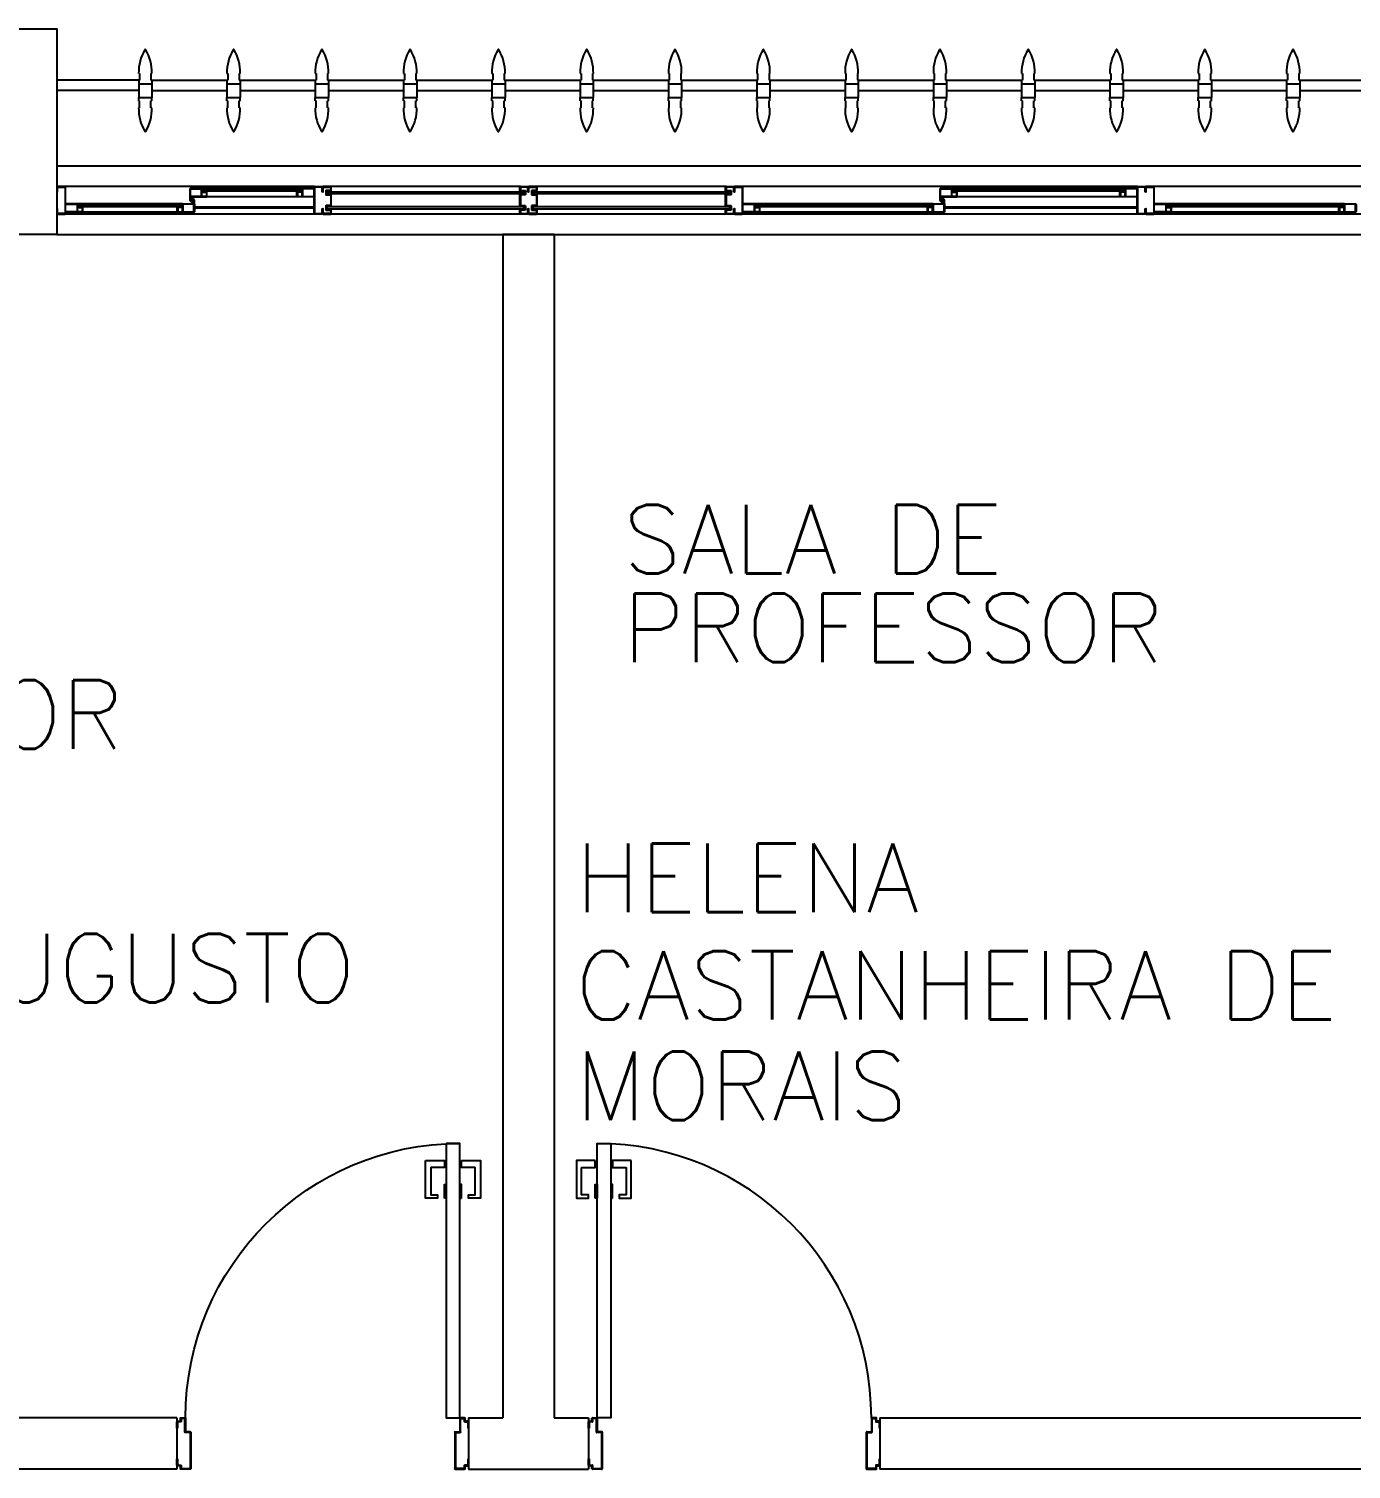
# Model space of a CAD drawing. Header units: millimetres. Extents: x 2686 to 2939, y 1294 to 1441.
# Drawn here: x 2840.239 to 2844.095, y 1316.775 to 1320.975 of the extents above; entities that cross this region are included whole.
import ezdxf

# ---------------------------------------------------------------- set-up
doc = ezdxf.new("R2010")
doc.units = ezdxf.units.MM
for name, color, linetype in [('AR-ALV', 2, 'Continuous'), ('AR-ESQ', 1, 'Continuous'), ('AR-ESTC', 3, 'Continuous'), ('AR-PEITORIL', 1, 'Continuous'), ('AR-PORTA', 1, 'Continuous'), ('BR-PAINEL', 1, 'Continuous'), ('BR-SUPORTE', 1, 'Continuous'), ('DT-ESQ-BAGUETE-C', 1, 'Continuous'), ('DT-ESQ-BAGUETE-V', 1, 'Continuous'), ('DT-ESQ-CHAPA DOBRADA-V', 1, 'Continuous'), ('DT-ESQ-MARCO-V', 1, 'Continuous'), ('DT-ESQ-PERFIL CADEIRA-C', 2, 'Continuous'), ('DT-ESQ-PERFIL CADEIRA-V', 2, 'Continuous'), ('DT-ESQ-PERFIL U SIMPLES-C', 2, 'Continuous'), ('DT-ESQ-PERFIL U-C', 2, 'Continuous'), ('DT-ESQ-PERFIL U-V', 1, 'Continuous'), ('DT-ESQ-VIDRO-C', 2, 'Continuous'), ('DT-ESQ-VIDRO-V', 71, 'Continuous'), ('DT-TXTMOD', 1, 'Continuous'), ('maçaneta', 1, 'Continuous'), ('mov', 1, 'Continuous'), ('PM-PERFIL U-C', 2, 'Continuous'), ('pm1', 2, 'Continuous'), ('TEXTO', 2, 'Continuous')]:
    doc.layers.add(name, color=color, linetype=linetype)
doc.styles.add('S10', font='simplex.shx', dxfattribs={"height": 0.1})
doc.styles.add('UNB-100', font='simplex.shx', dxfattribs={"height": 0.2})

# ---------------------------------------------------------------- blocks, each defined once
blk = doc.blocks.new('EF35-P')
at = {"layer": 'DT-ESQ-BAGUETE-C', "ltscale": 0.1}
for points in [[(1.41, -0.08), (1.3965, -0.08), (1.3965, -0.0785), (1.4095, -0.0785, 0.414214), (1.41, -0.078), (1.41, -0.067, 0.414214), (1.4095, -0.0665), (1.3965, -0.0665), (1.3965, -0.065), (1.41, -0.065, -0.414214), (1.4115, -0.0665), (1.4115, -0.0785, -0.414214)], [(1.9015, -0.08), (1.915, -0.08), (1.915, -0.0785), (1.902, -0.0785, -0.414214), (1.9015, -0.078), (1.9015, -0.067, -0.414214), (1.902, -0.0665), (1.915, -0.0665), (1.915, -0.065), (1.9015, -0.065, 0.414214), (1.9, -0.0665), (1.9, -0.0785, 0.414214)], [(2.61, -0.08), (2.5965, -0.08), (2.5965, -0.0785), (2.6095, -0.0785, 0.414214), (2.61, -0.078), (2.61, -0.067, 0.414214), (2.6095, -0.0665), (2.5965, -0.0665), (2.5965, -0.065), (2.61, -0.065, -0.414214), (2.6115, -0.0665), (2.6115, -0.0785, -0.414214)], [(3.1015, -0.08), (3.115, -0.08), (3.115, -0.0785), (3.102, -0.0785, -0.414214), (3.1015, -0.078), (3.1015, -0.067, -0.414214), (3.102, -0.0665), (3.115, -0.0665), (3.115, -0.065), (3.1015, -0.065, 0.414214), (3.1, -0.0665), (3.1, -0.0785, 0.414214)], [(4.7975, -0.08), (4.784, -0.08), (4.784, -0.0785), (4.797, -0.0785, 0.414214), (4.7975, -0.078), (4.7975, -0.067, 0.414214), (4.797, -0.0665), (4.784, -0.0665), (4.784, -0.065), (4.7975, -0.065, -0.414214), (4.799, -0.0665), (4.799, -0.0785, -0.414214)], [(5.0765, -0.08), (5.09, -0.08), (5.09, -0.0785), (5.077, -0.0785, -0.414214), (5.0765, -0.078), (5.0765, -0.067, -0.414214), (5.077, -0.0665), (5.09, -0.0665), (5.09, -0.065), (5.0765, -0.065, 0.414214), (5.075, -0.0665), (5.075, -0.0785, 0.414214)], [(2.0485, -0.125), (2.035, -0.125), (2.035, -0.1235), (2.048, -0.1235, 0.414214), (2.0485, -0.123), (2.0485, -0.112, 0.414214), (2.048, -0.1115), (2.035, -0.1115), (2.035, -0.11), (2.0485, -0.11, -0.414214), (2.05, -0.1115), (2.05, -0.1235, -0.414214)], [(2.5265, -0.125), (2.54, -0.125), (2.54, -0.1235), (2.527, -0.1235, -0.414214), (2.5265, -0.123), (2.5265, -0.112, -0.414214), (2.527, -0.1115), (2.54, -0.1115), (2.54, -0.11), (2.5265, -0.11, 0.414214), (2.525, -0.1115), (2.525, -0.1235, 0.414214)], [(4.4485, -0.125), (4.435, -0.125), (4.435, -0.1235), (4.448, -0.1235, 0.414214), (4.4485, -0.123), (4.4485, -0.112, 0.414214), (4.448, -0.1115), (4.435, -0.1115), (4.435, -0.11), (4.4485, -0.11, -0.414214), (4.45, -0.1115), (4.45, -0.1235, -0.414214)], [(4.714, -0.125), (4.7275, -0.125), (4.7275, -0.1235), (4.7145, -0.1235, -0.414214), (4.714, -0.123), (4.714, -0.112, -0.414214), (4.7145, -0.1115), (4.7275, -0.1115), (4.7275, -0.11), (4.714, -0.11, 0.414214), (4.7125, -0.1115), (4.7125, -0.1235, 0.414214)]]:
    blk.add_lwpolyline(points, format="xyb", close=True, dxfattribs=at)
at = {"layer": 'DT-ESQ-BAGUETE-V', "ltscale": 0.1}
for p, q in [((1.41, -0.065), (1.9015, -0.065)), ((2.61, -0.065), (3.1015, -0.065)), ((4.7975, -0.065), (5.0765, -0.065)), ((2.0485, -0.11), (2.5265, -0.11)), ((4.4485, -0.11), (4.714, -0.11))]:
    blk.add_line(p, q, dxfattribs=at)
at = {"layer": 'DT-ESQ-CHAPA DOBRADA-V', "ltscale": 0.1}
for p, q in [((2, -0.077), (2.5615, -0.077)), ((2, -0.08), (2.5615, -0.08)), ((4.4, -0.077), (4.749, -0.077)), ((4.4, -0.08), (4.749, -0.08))]:
    blk.add_line(p, q, dxfattribs=at)
at = {"layer": 'DT-ESQ-MARCO-V', "ltscale": 0.1}
for p, q in [((3.1985, -0.06), (3.7515, -0.06)), ((3.7985, -0.06), (4.3515, -0.06)), ((3.1985, -0.14), (3.7515, -0.14)), ((3.7985, -0.14), (4.3515, -0.14))]:
    blk.add_line(p, q, dxfattribs=at)
at = {"layer": 'DT-ESQ-PERFIL CADEIRA-C', "ltscale": 0.1}
for p, q in [((1.3635, -0.0885), (1.41, -0.0885)), ((1.95, -0.0885), (1.9015, -0.0885)), ((2.5635, -0.0885), (2.61, -0.0885)), ((3.15, -0.0885), (3.1015, -0.0885)), ((4.751, -0.0885), (4.7975, -0.0885)), ((5.125, -0.0885), (5.0765, -0.0885)), ((2, -0.1335), (2.0485, -0.1335)), ((2.573, -0.1335), (2.5265, -0.1335)), ((4.4, -0.1335), (4.4485, -0.1335)), ((4.7605, -0.1335), (4.714, -0.1335))]:
    blk.add_line(p, q, dxfattribs=at)
for points in [[(1.41, -0.087, -1), (1.41, -0.09), (1.3635, -0.09, -0.414214), (1.3615, -0.088), (1.3615, -0.067, -0.414214), (1.3635, -0.065), (1.395, -0.065, -0.414214), (1.3965, -0.0665), (1.3965, -0.087)], [(1.3965, -0.0885, -0.198913), (1.3954, -0.0881, -0.198913), (1.395, -0.087), (1.395, -0.067, 0.414214), (1.3945, -0.0665), (1.3635, -0.0665, 0.414214), (1.363, -0.067), (1.363, -0.088, 0.414214), (1.3635, -0.0885)], [(1.9015, -0.09), (1.95, -0.09), (1.95, -0.0885), (1.915, -0.0885, 0.198912), (1.9161, -0.0881, 0.198913), (1.9165, -0.087), (1.9165, -0.067, -0.414214), (1.917, -0.0665), (1.95, -0.0665), (1.95, -0.065), (1.9165, -0.065, 0.414214), (1.915, -0.0665), (1.915, -0.0785), (1.915, -0.08), (1.915, -0.087), (1.9015, -0.087, 1)], [(2.61, -0.087, -1), (2.61, -0.09), (2.5635, -0.09, -0.414214), (2.5615, -0.088), (2.5615, -0.067, -0.414214), (2.5635, -0.065), (2.595, -0.065, -0.414214), (2.5965, -0.0665), (2.5965, -0.087)], [(2.5965, -0.0885, -0.198913), (2.5954, -0.0881, -0.198913), (2.595, -0.087), (2.595, -0.067, 0.414214), (2.5945, -0.0665), (2.5635, -0.0665, 0.414214), (2.563, -0.067), (2.563, -0.088, 0.414214), (2.5635, -0.0885)], [(3.1015, -0.09), (3.15, -0.09), (3.15, -0.0885), (3.115, -0.0885, 0.198912), (3.1161, -0.0881, 0.198913), (3.1165, -0.087), (3.1165, -0.067, -0.414214), (3.117, -0.0665), (3.15, -0.0665), (3.15, -0.065), (3.1165, -0.065, 0.414214), (3.115, -0.0665), (3.115, -0.0785), (3.115, -0.08), (3.115, -0.087), (3.1015, -0.087, 1)], [(4.7975, -0.087, -1), (4.7975, -0.09), (4.751, -0.09, -0.414214), (4.749, -0.088), (4.749, -0.067, -0.414214), (4.751, -0.065), (4.7825, -0.065, -0.414214), (4.784, -0.0665), (4.784, -0.087)], [(4.784, -0.0885, -0.198913), (4.7829, -0.0881, -0.198913), (4.7825, -0.087), (4.7825, -0.067, 0.414214), (4.782, -0.0665), (4.751, -0.0665, 0.414214), (4.7505, -0.067), (4.7505, -0.088, 0.414214), (4.751, -0.0885)], [(5.0765, -0.09), (5.125, -0.09), (5.125, -0.0885), (5.09, -0.0885, 0.198912), (5.0911, -0.0881, 0.198913), (5.0915, -0.087), (5.0915, -0.067, -0.414214), (5.092, -0.0665), (5.125, -0.0665), (5.125, -0.065), (5.0915, -0.065, 0.414214), (5.09, -0.0665), (5.09, -0.0785), (5.09, -0.08), (5.09, -0.087), (5.0765, -0.087, 1)], [(2.0485, -0.135), (2, -0.135), (2, -0.1335), (2.035, -0.1335, -0.198912), (2.0339, -0.1331, -0.198913), (2.0335, -0.132), (2.0335, -0.112, 0.414214), (2.033, -0.1115), (2, -0.1115), (2, -0.11), (2.0335, -0.11, -0.414214), (2.035, -0.1115), (2.035, -0.1235), (2.035, -0.125), (2.035, -0.132), (2.0485, -0.132, -1)], [(2.5265, -0.132, 1), (2.5265, -0.135), (2.573, -0.135, 0.414214), (2.575, -0.133), (2.575, -0.112, 0.414214), (2.573, -0.11), (2.5415, -0.11, 0.414214), (2.54, -0.1115), (2.54, -0.132)], [(2.54, -0.1335, 0.198913), (2.5411, -0.1331, 0.198913), (2.5415, -0.132), (2.5415, -0.112, -0.414214), (2.542, -0.1115), (2.573, -0.1115, -0.414214), (2.5735, -0.112), (2.5735, -0.133, -0.414214), (2.573, -0.1335)], [(4.4485, -0.135), (4.4, -0.135), (4.4, -0.1335), (4.435, -0.1335, -0.198912), (4.4339, -0.1331, -0.198913), (4.4335, -0.132), (4.4335, -0.112, 0.414214), (4.433, -0.1115), (4.4, -0.1115), (4.4, -0.11), (4.4335, -0.11, -0.414214), (4.435, -0.1115), (4.435, -0.1235), (4.435, -0.125), (4.435, -0.132), (4.4485, -0.132, -1)], [(4.714, -0.132, 1), (4.714, -0.135), (4.7605, -0.135, 0.414214), (4.7625, -0.133), (4.7625, -0.112, 0.414214), (4.7605, -0.11), (4.729, -0.11, 0.414214), (4.7275, -0.1115), (4.7275, -0.132)], [(4.7275, -0.1335, 0.198913), (4.7286, -0.1331, 0.198913), (4.729, -0.132), (4.729, -0.112, -0.414214), (4.7295, -0.1115), (4.7605, -0.1115, -0.414214), (4.761, -0.112), (4.761, -0.133, -0.414214), (4.7605, -0.1335)]]:
    blk.add_lwpolyline(points, format="xyb", close=True, dxfattribs=at)
at = {"layer": 'DT-ESQ-PERFIL CADEIRA-V', "ltscale": 0.1}
for p, q in [((1.395, -0.09), (1.9015, -0.09)), ((2.595, -0.09), (3.1015, -0.09)), ((4.7825, -0.09), (5.0765, -0.09)), ((2.0485, -0.135), (2.5265, -0.135)), ((4.4485, -0.135), (4.714, -0.135))]:
    blk.add_line(p, q, dxfattribs=at)
at = {"layer": 'DT-ESQ-PERFIL U SIMPLES-C', "ltscale": 0.1}
for points in [[(2.5635, -0.102), (2.5715, -0.102), (2.5715, -0.1005), (2.5635, -0.1005, -0.414214), (2.563, -0.1), (2.563, -0.092, -0.414214), (2.5635, -0.0915), (2.5715, -0.0915), (2.5715, -0.09), (2.5635, -0.09, 0.414214), (2.5615, -0.092), (2.5615, -0.1, 0.414214)], [(2.573, -0.098), (2.565, -0.098), (2.565, -0.0995), (2.573, -0.0995, -0.414214), (2.5735, -0.1), (2.5735, -0.108, -0.414214), (2.573, -0.1085), (2.565, -0.1085), (2.565, -0.11), (2.573, -0.11, 0.414214), (2.575, -0.108), (2.575, -0.1, 0.414214)], [(4.751, -0.102), (4.759, -0.102), (4.759, -0.1005), (4.751, -0.1005, -0.414214), (4.7505, -0.1), (4.7505, -0.092, -0.414214), (4.751, -0.0915), (4.759, -0.0915), (4.759, -0.09), (4.751, -0.09, 0.414214), (4.749, -0.092), (4.749, -0.1, 0.414214)], [(4.7605, -0.098), (4.7525, -0.098), (4.7525, -0.0995), (4.7605, -0.0995, -0.414214), (4.761, -0.1), (4.761, -0.108, -0.414214), (4.7605, -0.1085), (4.7525, -0.1085), (4.7525, -0.11), (4.7605, -0.11, 0.414214), (4.7625, -0.108), (4.7625, -0.1, 0.414214)]]:
    blk.add_lwpolyline(points, format="xyb", close=True, dxfattribs=at)
at = {"layer": 'DT-ESQ-PERFIL U-C', "ltscale": 0.1}
for points in [[(1.975, -0.0615, 0.414214), (1.9735, -0.06), (1.9515, -0.06, 0.414214), (1.95, -0.0615), (1.95, -0.1385, 0.414214), (1.9515, -0.14), (1.9735, -0.14, 0.414214), (1.975, -0.1385), (1.975, -0.125), (1.9735, -0.125), (1.9735, -0.138, -0.414214), (1.973, -0.1385), (1.952, -0.1385, -0.414214), (1.9515, -0.138), (1.9515, -0.062, -0.414214), (1.952, -0.0615), (1.973, -0.0615, -0.414214), (1.9735, -0.062), (1.9735, -0.075), (1.975, -0.075)], [(1.975, -0.0615, -0.414214), (1.9765, -0.06), (1.9985, -0.06, -0.414214), (2, -0.0615), (2, -0.1385, -0.414214), (1.9985, -0.14), (1.9765, -0.14, -0.414214), (1.975, -0.1385), (1.975, -0.125), (1.9765, -0.125), (1.9765, -0.138, 0.414214), (1.977, -0.1385), (1.998, -0.1385, 0.414214), (1.9985, -0.138), (1.9985, -0.062, 0.414214), (1.998, -0.0615), (1.977, -0.0615, 0.414214), (1.9765, -0.062), (1.9765, -0.075), (1.975, -0.075)], [(3.175, -0.0615, 0.414214), (3.1735, -0.06), (3.1515, -0.06, 0.414214), (3.15, -0.0615), (3.15, -0.1385, 0.414214), (3.1515, -0.14), (3.1735, -0.14, 0.414214), (3.175, -0.1385), (3.175, -0.125), (3.1735, -0.125), (3.1735, -0.138, -0.414214), (3.173, -0.1385), (3.152, -0.1385, -0.414214), (3.1515, -0.138), (3.1515, -0.062, -0.414214), (3.152, -0.0615), (3.173, -0.0615, -0.414214), (3.1735, -0.062), (3.1735, -0.075), (3.175, -0.075)], [(3.2, -0.1285), (3.2, -0.1385, -0.414214), (3.1985, -0.14), (3.1765, -0.14, -0.414214), (3.175, -0.1385), (3.175, -0.125), (3.1765, -0.125), (3.1765, -0.138, 0.414214), (3.177, -0.1385), (3.198, -0.1385, 0.414214), (3.1985, -0.138), (3.1985, -0.1285), (3.1855, -0.1285, -0.414214), (3.184, -0.127), (3.184, -0.117, -0.414214), (3.1855, -0.1155), (3.1985, -0.1155), (3.1985, -0.0845), (3.1855, -0.0845, -0.414214), (3.184, -0.083), (3.184, -0.073, -0.414214), (3.1855, -0.0715), (3.1985, -0.0715), (3.1985, -0.062, 0.414214), (3.198, -0.0615), (3.177, -0.0615, 0.414214), (3.1765, -0.062), (3.1765, -0.075), (3.175, -0.075), (3.175, -0.0615, -0.414214), (3.1765, -0.06), (3.1985, -0.06, -0.414214), (3.2, -0.0615), (3.2, -0.0715, -0.414214), (3.1985, -0.073), (3.1855, -0.073), (3.1855, -0.083), (3.1985, -0.083), (3.1985, -0.083, -0.414214), (3.2, -0.0845), (3.2, -0.1155, -0.414214), (3.1985, -0.117), (3.1985, -0.117), (3.1855, -0.117), (3.1855, -0.127), (3.1985, -0.127, -0.414214)], [(3.75, -0.1285), (3.75, -0.1385, 0.414214), (3.7515, -0.14), (3.7735, -0.14, 0.414214), (3.775, -0.1385), (3.775, -0.125), (3.7735, -0.125), (3.7735, -0.138, -0.414214), (3.773, -0.1385), (3.752, -0.1385, -0.414214), (3.7515, -0.138), (3.7515, -0.1285), (3.7645, -0.1285, 0.414214), (3.766, -0.127), (3.766, -0.117, 0.414214), (3.7645, -0.1155), (3.7515, -0.1155), (3.7515, -0.0845), (3.7645, -0.0845, 0.414214), (3.766, -0.083), (3.766, -0.073, 0.414214), (3.7645, -0.0715), (3.7515, -0.0715), (3.7515, -0.062, -0.414214), (3.752, -0.0615), (3.773, -0.0615, -0.414214), (3.7735, -0.062), (3.7735, -0.075), (3.775, -0.075), (3.775, -0.0615, 0.414214), (3.7735, -0.06), (3.7515, -0.06, 0.414214), (3.75, -0.0615), (3.75, -0.0715, 0.414214), (3.7515, -0.073), (3.7645, -0.073), (3.7645, -0.083), (3.7515, -0.083), (3.7515, -0.083, 0.414214), (3.75, -0.0845), (3.75, -0.1155, 0.414214), (3.7515, -0.117), (3.7515, -0.117), (3.7645, -0.117), (3.7645, -0.127), (3.7515, -0.127, 0.414214)], [(3.8, -0.1285), (3.8, -0.1385, -0.414214), (3.7985, -0.14), (3.7765, -0.14, -0.414214), (3.775, -0.1385), (3.775, -0.125), (3.7765, -0.125), (3.7765, -0.138, 0.414214), (3.777, -0.1385), (3.798, -0.1385, 0.414214), (3.7985, -0.138), (3.7985, -0.1285), (3.7855, -0.1285, -0.414214), (3.784, -0.127), (3.784, -0.117, -0.414214), (3.7855, -0.1155), (3.7985, -0.1155), (3.7985, -0.0845), (3.7855, -0.0845, -0.414214), (3.784, -0.083), (3.784, -0.073, -0.414214), (3.7855, -0.0715), (3.7985, -0.0715), (3.7985, -0.062, 0.414214), (3.798, -0.0615), (3.777, -0.0615, 0.414214), (3.7765, -0.062), (3.7765, -0.075), (3.775, -0.075), (3.775, -0.0615, -0.414214), (3.7765, -0.06), (3.7985, -0.06, -0.414214), (3.8, -0.0615), (3.8, -0.0715, -0.414214), (3.7985, -0.073), (3.7855, -0.073), (3.7855, -0.083), (3.7985, -0.083), (3.7985, -0.083, -0.414214), (3.8, -0.0845), (3.8, -0.1155, -0.414214), (3.7985, -0.117), (3.7985, -0.117), (3.7855, -0.117), (3.7855, -0.127), (3.7985, -0.127, -0.414214)], [(4.35, -0.1285), (4.35, -0.1385, 0.414214), (4.3515, -0.14), (4.3735, -0.14, 0.414214), (4.375, -0.1385), (4.375, -0.125), (4.3735, -0.125), (4.3735, -0.138, -0.414214), (4.373, -0.1385), (4.352, -0.1385, -0.414214), (4.3515, -0.138), (4.3515, -0.1285), (4.3645, -0.1285, 0.414214), (4.366, -0.127), (4.366, -0.117, 0.414214), (4.3645, -0.1155), (4.3515, -0.1155), (4.3515, -0.0845), (4.3645, -0.0845, 0.414214), (4.366, -0.083), (4.366, -0.073, 0.414214), (4.3645, -0.0715), (4.3515, -0.0715), (4.3515, -0.062, -0.414214), (4.352, -0.0615), (4.373, -0.0615, -0.414214), (4.3735, -0.062), (4.3735, -0.075), (4.375, -0.075), (4.375, -0.0615, 0.414214), (4.3735, -0.06), (4.3515, -0.06, 0.414214), (4.35, -0.0615), (4.35, -0.0715, 0.414214), (4.3515, -0.073), (4.3645, -0.073), (4.3645, -0.083), (4.3515, -0.083), (4.3515, -0.083, 0.414214), (4.35, -0.0845), (4.35, -0.1155, 0.414214), (4.3515, -0.117), (4.3515, -0.117), (4.3645, -0.117), (4.3645, -0.127), (4.3515, -0.127, 0.414214)], [(4.375, -0.0615, -0.414214), (4.3765, -0.06), (4.3985, -0.06, -0.414214), (4.4, -0.0615), (4.4, -0.1385, -0.414214), (4.3985, -0.14), (4.3765, -0.14, -0.414214), (4.375, -0.1385), (4.375, -0.125), (4.3765, -0.125), (4.3765, -0.138, 0.414214), (4.377, -0.1385), (4.398, -0.1385, 0.414214), (4.3985, -0.138), (4.3985, -0.062, 0.414214), (4.398, -0.0615), (4.377, -0.0615, 0.414214), (4.3765, -0.062), (4.3765, -0.075), (4.375, -0.075)], [(5.15, -0.0615, 0.414214), (5.1485, -0.06), (5.1265, -0.06, 0.414214), (5.125, -0.0615), (5.125, -0.1385, 0.414214), (5.1265, -0.14), (5.1485, -0.14, 0.414214), (5.15, -0.1385), (5.15, -0.125), (5.1485, -0.125), (5.1485, -0.138, -0.414214), (5.148, -0.1385), (5.127, -0.1385, -0.414214), (5.1265, -0.138), (5.1265, -0.062, -0.414214), (5.127, -0.0615), (5.148, -0.0615, -0.414214), (5.1485, -0.062), (5.1485, -0.075), (5.15, -0.075)]]:
    blk.add_lwpolyline(points, format="xyb", close=True, dxfattribs=at)
at = {"layer": 'DT-ESQ-PERFIL U-V', "ltscale": 0.1}
for p, q in [((0.7985, -0.06), (1.9515, -0.06)), ((1.9985, -0.06), (3.1515, -0.06)), ((4.3985, -0.06), (5.1265, -0.06)), ((0.7985, -0.14), (1.9515, -0.14)), ((1.9985, -0.14), (3.1515, -0.14)), ((4.3985, -0.14), (5.1265, -0.14))]:
    blk.add_line(p, q, dxfattribs=at)
at = {"layer": 'DT-ESQ-VIDRO-C', "ltscale": 0.1}
for points in [[(1.9125, -0.085), (1.9125, -0.082), (1.399, -0.082), (1.399, -0.085)], [(3.1125, -0.085), (3.1125, -0.082), (2.599, -0.082), (2.599, -0.085)], [(3.7625, -0.081), (3.7625, -0.075), (3.1875, -0.075), (3.1875, -0.081)], [(4.3625, -0.081), (4.3625, -0.075), (3.7875, -0.075), (3.7875, -0.081)], [(5.0875, -0.085), (5.0875, -0.082), (4.7865, -0.082), (4.7865, -0.085)], [(2.038, -0.13), (2.038, -0.127), (2.537, -0.127), (2.537, -0.13)], [(4.438, -0.13), (4.438, -0.127), (4.7245, -0.127), (4.7245, -0.13)]]:
    blk.add_lwpolyline(points, close=True, dxfattribs=at)
at = {"layer": 'DT-ESQ-VIDRO-V', "ltscale": 0.1}
for points in [[(3.7625, -0.119), (3.7625, -0.125), (3.1875, -0.125), (3.1875, -0.119)], [(4.3625, -0.119), (4.3625, -0.125), (3.7875, -0.125), (3.7875, -0.119)]]:
    blk.add_lwpolyline(points, close=True, dxfattribs=at)
at = {"layer": 'DT-TXTMOD', "ltscale": 0.1, "style": 'S10', "flags": 3}
for tag, p in [('M01', (0.025, -0.28)), ('M02', (0.3253, -0.28)), ('M03', (0.627, -0.28)), ('M04', (0.9288, -0.28)), ('M05', (1.2306, -0.28)), ('M06', (1.5323, -0.28)), ('M07', (1.8341, -0.28)), ('M08', (2.1359, -0.28)), ('M09', (2.4376, -0.28)), ('M10', (2.7394, -0.28)), ('M11', (3.0412, -0.28)), ('M12', (3.3429, -0.28)), ('M13', (3.6447, -0.28)), ('M14', (3.9464, -0.28)), ('M15', (4.2482, -0.28)), ('M16', (4.55, -0.28)), ('M17', (4.8517, -0.28))]:
    blk.add_attdef(tag, p, '', height=0.1, dxfattribs=at)
blk = doc.blocks.new('PM3')
at = {"layer": 'maçaneta'}
for points in [[(0.02, 0.825), (-0.035, 0.825), (-0.035, 0.715), (0, 0.715), (0, 0.725), (-0.02, 0.725), (-0.02, 0.8035, -0.414214), (-0.0185, 0.805), (0.02, 0.805)], [(0.125, 0.825), (0.07, 0.825), (0.07, 0.805), (0.1085, 0.805, -0.414214), (0.11, 0.8035), (0.11, 0.725), (0.09, 0.725), (0.09, 0.715), (0.125, 0.715)]]:
    blk.add_lwpolyline(points, format="xyb", close=True, dxfattribs=at)
for points in [[(0.02, 0.715), (0.02, 0.755), (0.025, 0.755), (0.025, 0.715)], [(0.07, 0.715), (0.07, 0.755), (0.065, 0.755), (0.065, 0.715)]]:
    blk.add_lwpolyline(points, close=True, dxfattribs=at)
at = {"layer": 'mov'}
blk.add_arc((0.025, 0.075), 0.8, 0, 90, dxfattribs=at)
at = {"layer": 'PM-PERFIL U-C'}
for p, q in [((0, 0.045), (0, 0.0635)), ((0.002, 0.045), (0, 0.045)), ((0.0015, 0.065), (0.01, 0.065)), ((0.002, 0.063), (0.002, 0.045)), ((0.0105, 0.063), (0.002, 0.063)), ((0.01, 0.065), (0.01, 0.0735)), ((0.0115, 0.075), (0.0235, 0.075)), ((0.012, 0.073), (0.012, 0.0645)), ((0.023, 0.073), (0.012, 0.073)), ((0.023, 0.0335), (0.023, 0.073)), ((0.025, 0.0735), (0.025, 0.034)), ((0.825, 0.0735), (0.825, 0.034)), ((0.8385, 0.075), (0.8265, 0.075)), ((0.827, 0.073), (0.838, 0.073)), ((0.827, 0.0335), (0.827, 0.073)), ((0.838, 0.073), (0.838, 0.0645)), ((0.8395, 0.063), (0.848, 0.063)), ((0.84, 0.065), (0.84, 0.0735)), ((0.8485, 0.065), (0.84, 0.065)), ((0.848, 0.063), (0.848, 0.045)), ((0.848, 0.045), (0.85, 0.045)), ((0.85, 0.045), (0.85, 0.0635)), ((0.038, 0.032), (0.0245, 0.032)), ((0.0385, 0.034), (0.025, 0.034)), ((0.038, 0.032), (0.038, -0.073)), ((0.04, 0.0325), (0.04, -0.0735)), ((0.81, 0.0325), (0.81, -0.0735)), ((0.8115, 0.034), (0.825, 0.034)), ((0.812, 0.032), (0.8255, 0.032)), ((0.812, 0.032), (0.812, -0.073)), ((0, -0.045), (0.002, -0.045)), ((0, -0.0635), (0, -0.045)), ((0.01, -0.065), (0.0015, -0.065)), ((0.002, -0.045), (0.002, -0.063)), ((0.002, -0.063), (0.0105, -0.063)), ((0.01, -0.0735), (0.01, -0.065)), ((0.0385, -0.075), (0.0115, -0.075)), ((0.012, -0.0645), (0.012, -0.073)), ((0.012, -0.073), (0.038, -0.073)), ((0.8115, -0.075), (0.8385, -0.075)), ((0.838, -0.073), (0.812, -0.073)), ((0.838, -0.0645), (0.838, -0.073)), ((0.848, -0.063), (0.8395, -0.063)), ((0.84, -0.0735), (0.84, -0.065)), ((0.84, -0.065), (0.8485, -0.065)), ((0.85, -0.045), (0.848, -0.045)), ((0.848, -0.045), (0.848, -0.063)), ((0.85, -0.0635), (0.85, -0.045))]:
    blk.add_line(p, q, dxfattribs=at)
for centre, start, end in [((0.0015, 0.0635), 90, 180), ((0.0115, 0.0735), 90, 180), ((0.0105, 0.0645), 270, 0), ((0.0235, 0.0735), 360, 90), ((0.8265, 0.0735), 90, 180), ((0.8395, 0.0645), 180, 270), ((0.8385, 0.0735), 0, 90), ((0.8485, 0.0635), 0, 90), ((0.0245, 0.0335), 180, 270), ((0.0385, 0.0325), 0, 90), ((0.8115, 0.0325), 90, 180), ((0.8255, 0.0335), 270, 0), ((0.0015, -0.0635), 180, 270), ((0.0115, -0.0735), 180, 270), ((0.0105, -0.0645), 0, 90), ((0.0385, -0.0735), 269.9386, 0), ((0.8115, -0.0735), 180, 270.0614), ((0.8395, -0.0645), 90, 180), ((0.8385, -0.0735), 270, 0), ((0.8485, -0.0635), 270, 0)]:
    blk.add_arc(centre, 0.0015, start, end, dxfattribs=at)
at = {"layer": 'pm1'}
blk.add_lwpolyline([(0.065, 0.875), (0.065, 0.075), (0.025, 0.075), (0.025, 0.875)], close=True, dxfattribs=at)

msp = doc.modelspace()

# ---------------------------------------------------------------- linework, layer by layer
at = {"layer": 'AR-ALV'}
for p, q in [((2841.6207, 1320.3749), (2841.6207, 1316.9249)), ((2841.7707, 1320.3749), (2841.6207, 1320.3749)), ((2841.7707, 1320.3749), (2841.7707, 1316.9249)), ((2840.6707, 1316.9249), (2838.7707, 1316.9249)), ((2840.6707, 1316.9249), (2840.6707, 1316.7749)), ((2841.5207, 1316.9249), (2841.5207, 1316.7749)), ((2841.5207, 1316.9249), (2841.6207, 1316.9249)), ((2841.7707, 1316.9249), (2841.8707, 1316.9249)), ((2841.8707, 1316.9249), (2841.8707, 1316.7749)), ((2842.7207, 1316.9249), (2844.6207, 1316.9249)), ((2842.7207, 1316.9249), (2842.7207, 1316.7749)), ((2840.6707, 1316.7749), (2836.6207, 1316.7749)), ((2841.5207, 1316.7749), (2841.8707, 1316.7749)), ((2846.6707, 1316.7749), (2842.7207, 1316.7749))]:
    msp.add_line(p, q, dxfattribs=at)
at = {"layer": 'AR-ESTC'}
msp.add_lwpolyline([(2840.3207, 1320.3749), (2840.1207, 1320.3749), (2840.1207, 1320.9749), (2840.3207, 1320.9749)], close=True, dxfattribs=at)
at = {"layer": 'AR-PEITORIL'}
for p, q in [((2840.3207, 1320.5749), (2845.4707, 1320.5749)), ((2840.3207, 1320.3749), (2845.4707, 1320.3749))]:
    msp.add_line(p, q, dxfattribs=at)
at = {"layer": 'BR-PAINEL'}
for p, q in [((2840.559, 1320.8449), (2840.5615, 1320.8449)), ((2840.559, 1320.8249), (2840.559, 1320.8149)), ((2840.559, 1320.8249), (2840.5615, 1320.8249)), ((2840.5615, 1320.8449), (2840.5615, 1320.8249)), ((2840.5949, 1320.8449), (2840.5949, 1320.8249)), ((2840.5974, 1320.8449), (2840.5949, 1320.8449)), ((2840.5974, 1320.8249), (2840.5949, 1320.8249)), ((2840.5974, 1320.8249), (2840.5974, 1320.8149)), ((2840.8165, 1320.8449), (2840.819, 1320.8449)), ((2840.8165, 1320.8249), (2840.8165, 1320.8149)), ((2840.8165, 1320.8249), (2840.819, 1320.8249)), ((2840.819, 1320.8449), (2840.819, 1320.8249)), ((2840.8524, 1320.8449), (2840.8524, 1320.8249)), ((2840.8549, 1320.8449), (2840.8524, 1320.8449)), ((2840.8549, 1320.8249), (2840.8524, 1320.8249)), ((2840.8549, 1320.8249), (2840.8549, 1320.8149)), ((2841.074, 1320.8449), (2841.0765, 1320.8449)), ((2841.074, 1320.8249), (2841.074, 1320.8149)), ((2841.074, 1320.8249), (2841.0765, 1320.8249)), ((2841.0765, 1320.8449), (2841.0765, 1320.8249)), ((2841.1099, 1320.8449), (2841.1099, 1320.8249)), ((2841.1124, 1320.8449), (2841.1099, 1320.8449)), ((2841.1124, 1320.8249), (2841.1099, 1320.8249)), ((2841.1124, 1320.8249), (2841.1124, 1320.8149)), ((2841.3315, 1320.8449), (2841.334, 1320.8449)), ((2841.3315, 1320.8249), (2841.3315, 1320.8149)), ((2841.3315, 1320.8249), (2841.334, 1320.8249)), ((2841.334, 1320.8449), (2841.334, 1320.8249)), ((2841.3674, 1320.8449), (2841.3674, 1320.8249)), ((2841.3699, 1320.8449), (2841.3674, 1320.8449)), ((2841.3699, 1320.8249), (2841.3674, 1320.8249)), ((2841.3699, 1320.8249), (2841.3699, 1320.8149)), ((2841.589, 1320.8449), (2841.5915, 1320.8449)), ((2841.589, 1320.8249), (2841.589, 1320.8149)), ((2841.589, 1320.8249), (2841.5915, 1320.8249)), ((2841.5915, 1320.8449), (2841.5915, 1320.8249)), ((2841.6249, 1320.8449), (2841.6249, 1320.8249)), ((2841.6274, 1320.8449), (2841.6249, 1320.8449)), ((2841.6274, 1320.8249), (2841.6249, 1320.8249)), ((2841.6274, 1320.8249), (2841.6274, 1320.8149)), ((2841.8465, 1320.8449), (2841.849, 1320.8449)), ((2841.8465, 1320.8249), (2841.8465, 1320.8149)), ((2841.8465, 1320.8249), (2841.849, 1320.8249)), ((2841.849, 1320.8449), (2841.849, 1320.8249)), ((2841.8824, 1320.8449), (2841.8824, 1320.8249)), ((2841.8849, 1320.8449), (2841.8824, 1320.8449)), ((2841.8849, 1320.8249), (2841.8824, 1320.8249)), ((2841.8849, 1320.8249), (2841.8849, 1320.8149)), ((2842.104, 1320.8449), (2842.1065, 1320.8449)), ((2842.104, 1320.8249), (2842.104, 1320.8149)), ((2842.104, 1320.8249), (2842.1065, 1320.8249)), ((2842.1065, 1320.8449), (2842.1065, 1320.8249)), ((2842.1399, 1320.8449), (2842.1399, 1320.8249)), ((2842.1424, 1320.8449), (2842.1399, 1320.8449)), ((2842.1424, 1320.8249), (2842.1399, 1320.8249)), ((2842.1424, 1320.8249), (2842.1424, 1320.8149)), ((2842.3615, 1320.8449), (2842.364, 1320.8449)), ((2842.3615, 1320.8249), (2842.3615, 1320.8149)), ((2842.3615, 1320.8249), (2842.364, 1320.8249)), ((2842.364, 1320.8449), (2842.364, 1320.8249)), ((2842.3974, 1320.8449), (2842.3974, 1320.8249)), ((2842.3999, 1320.8449), (2842.3974, 1320.8449)), ((2842.3999, 1320.8249), (2842.3974, 1320.8249)), ((2842.3999, 1320.8249), (2842.3999, 1320.8149)), ((2842.619, 1320.8449), (2842.6215, 1320.8449)), ((2842.619, 1320.8249), (2842.619, 1320.8149)), ((2842.619, 1320.8249), (2842.6215, 1320.8249)), ((2842.6215, 1320.8449), (2842.6215, 1320.8249)), ((2842.6549, 1320.8449), (2842.6549, 1320.8249)), ((2842.6574, 1320.8449), (2842.6549, 1320.8449)), ((2842.6574, 1320.8249), (2842.6549, 1320.8249)), ((2842.6574, 1320.8249), (2842.6574, 1320.8149)), ((2842.8765, 1320.8449), (2842.879, 1320.8449)), ((2842.8765, 1320.8249), (2842.8765, 1320.8149)), ((2842.8765, 1320.8249), (2842.879, 1320.8249)), ((2842.879, 1320.8449), (2842.879, 1320.8249)), ((2842.9124, 1320.8449), (2842.9124, 1320.8249)), ((2842.9149, 1320.8449), (2842.9124, 1320.8449)), ((2842.9149, 1320.8249), (2842.9124, 1320.8249)), ((2842.9149, 1320.8249), (2842.9149, 1320.8149)), ((2843.134, 1320.8449), (2843.1365, 1320.8449)), ((2843.134, 1320.8249), (2843.134, 1320.8149)), ((2843.134, 1320.8249), (2843.1365, 1320.8249)), ((2843.1365, 1320.8449), (2843.1365, 1320.8249)), ((2843.1699, 1320.8449), (2843.1699, 1320.8249)), ((2843.1724, 1320.8449), (2843.1699, 1320.8449)), ((2843.1724, 1320.8249), (2843.1699, 1320.8249)), ((2843.1724, 1320.8249), (2843.1724, 1320.8149)), ((2843.3915, 1320.8449), (2843.394, 1320.8449)), ((2843.3915, 1320.8249), (2843.3915, 1320.8149)), ((2843.3915, 1320.8249), (2843.394, 1320.8249)), ((2843.394, 1320.8449), (2843.394, 1320.8249)), ((2843.4274, 1320.8449), (2843.4274, 1320.8249)), ((2843.4299, 1320.8449), (2843.4274, 1320.8449)), ((2843.4299, 1320.8249), (2843.4274, 1320.8249)), ((2843.4299, 1320.8249), (2843.4299, 1320.8149)), ((2843.649, 1320.8449), (2843.6515, 1320.8449)), ((2843.649, 1320.8249), (2843.649, 1320.8149)), ((2843.649, 1320.8249), (2843.6515, 1320.8249)), ((2843.6515, 1320.8449), (2843.6515, 1320.8249)), ((2843.6849, 1320.8449), (2843.6849, 1320.8249)), ((2843.6874, 1320.8449), (2843.6849, 1320.8449)), ((2843.6874, 1320.8249), (2843.6849, 1320.8249)), ((2843.6874, 1320.8249), (2843.6874, 1320.8149)), ((2843.9065, 1320.8449), (2843.909, 1320.8449)), ((2843.9065, 1320.8249), (2843.9065, 1320.8149)), ((2843.9065, 1320.8249), (2843.909, 1320.8249)), ((2843.909, 1320.8449), (2843.909, 1320.8249)), ((2843.9424, 1320.8449), (2843.9424, 1320.8249)), ((2843.9449, 1320.8449), (2843.9424, 1320.8449)), ((2843.9449, 1320.8249), (2843.9424, 1320.8249)), ((2843.9449, 1320.8249), (2843.9449, 1320.8149)), ((2840.559, 1320.8149), (2840.5974, 1320.8149)), ((2840.559, 1320.8149), (2840.559, 1320.7749)), ((2840.559, 1320.7749), (2840.5974, 1320.7749)), ((2840.559, 1320.7649), (2840.559, 1320.7749)), ((2840.5974, 1320.8149), (2840.5974, 1320.7749)), ((2840.5974, 1320.7649), (2840.5974, 1320.7749)), ((2840.8165, 1320.8149), (2840.8549, 1320.8149)), ((2840.8165, 1320.8149), (2840.8165, 1320.7749)), ((2840.8165, 1320.7749), (2840.8549, 1320.7749)), ((2840.8165, 1320.7649), (2840.8165, 1320.7749)), ((2840.8549, 1320.8149), (2840.8549, 1320.7749)), ((2840.8549, 1320.7649), (2840.8549, 1320.7749)), ((2841.074, 1320.8149), (2841.1124, 1320.8149)), ((2841.074, 1320.8149), (2841.074, 1320.7749)), ((2841.074, 1320.7749), (2841.1124, 1320.7749)), ((2841.074, 1320.7649), (2841.074, 1320.7749)), ((2841.1124, 1320.8149), (2841.1124, 1320.7749)), ((2841.1124, 1320.7649), (2841.1124, 1320.7749)), ((2841.3315, 1320.8149), (2841.3699, 1320.8149)), ((2841.3315, 1320.8149), (2841.3315, 1320.7749)), ((2841.3315, 1320.7749), (2841.3699, 1320.7749)), ((2841.3315, 1320.7649), (2841.3315, 1320.7749)), ((2841.3699, 1320.8149), (2841.3699, 1320.7749)), ((2841.3699, 1320.7649), (2841.3699, 1320.7749)), ((2841.589, 1320.8149), (2841.6274, 1320.8149)), ((2841.589, 1320.8149), (2841.589, 1320.7749)), ((2841.589, 1320.7749), (2841.6274, 1320.7749)), ((2841.589, 1320.7649), (2841.589, 1320.7749)), ((2841.6274, 1320.8149), (2841.6274, 1320.7749)), ((2841.6274, 1320.7649), (2841.6274, 1320.7749)), ((2841.8465, 1320.8149), (2841.8849, 1320.8149)), ((2841.8465, 1320.8149), (2841.8465, 1320.7749)), ((2841.8465, 1320.7749), (2841.8849, 1320.7749)), ((2841.8465, 1320.7649), (2841.8465, 1320.7749)), ((2841.8849, 1320.8149), (2841.8849, 1320.7749)), ((2841.8849, 1320.7649), (2841.8849, 1320.7749)), ((2842.104, 1320.8149), (2842.1424, 1320.8149)), ((2842.104, 1320.8149), (2842.104, 1320.7749)), ((2842.104, 1320.7749), (2842.1424, 1320.7749)), ((2842.104, 1320.7649), (2842.104, 1320.7749)), ((2842.1424, 1320.8149), (2842.1424, 1320.7749)), ((2842.1424, 1320.7649), (2842.1424, 1320.7749)), ((2842.3615, 1320.8149), (2842.3999, 1320.8149)), ((2842.3615, 1320.8149), (2842.3615, 1320.7749)), ((2842.3615, 1320.7749), (2842.3999, 1320.7749)), ((2842.3615, 1320.7649), (2842.3615, 1320.7749)), ((2842.3999, 1320.8149), (2842.3999, 1320.7749)), ((2842.3999, 1320.7649), (2842.3999, 1320.7749)), ((2842.619, 1320.8149), (2842.6574, 1320.8149)), ((2842.619, 1320.8149), (2842.619, 1320.7749)), ((2842.619, 1320.7749), (2842.6574, 1320.7749)), ((2842.619, 1320.7649), (2842.619, 1320.7749)), ((2842.6574, 1320.8149), (2842.6574, 1320.7749)), ((2842.6574, 1320.7649), (2842.6574, 1320.7749)), ((2842.8765, 1320.8149), (2842.9149, 1320.8149)), ((2842.8765, 1320.8149), (2842.8765, 1320.7749)), ((2842.8765, 1320.7749), (2842.9149, 1320.7749)), ((2842.8765, 1320.7649), (2842.8765, 1320.7749)), ((2842.9149, 1320.8149), (2842.9149, 1320.7749)), ((2842.9149, 1320.7649), (2842.9149, 1320.7749)), ((2843.134, 1320.8149), (2843.1724, 1320.8149)), ((2843.134, 1320.8149), (2843.134, 1320.7749)), ((2843.134, 1320.7749), (2843.1724, 1320.7749)), ((2843.134, 1320.7649), (2843.134, 1320.7749)), ((2843.1724, 1320.8149), (2843.1724, 1320.7749)), ((2843.1724, 1320.7649), (2843.1724, 1320.7749)), ((2843.3915, 1320.8149), (2843.4299, 1320.8149)), ((2843.3915, 1320.8149), (2843.3915, 1320.7749)), ((2843.3915, 1320.7749), (2843.4299, 1320.7749)), ((2843.3915, 1320.7649), (2843.3915, 1320.7749)), ((2843.4299, 1320.8149), (2843.4299, 1320.7749)), ((2843.4299, 1320.7649), (2843.4299, 1320.7749)), ((2843.649, 1320.8149), (2843.6874, 1320.8149)), ((2843.649, 1320.8149), (2843.649, 1320.7749)), ((2843.649, 1320.7749), (2843.6874, 1320.7749)), ((2843.649, 1320.7649), (2843.649, 1320.7749)), ((2843.6874, 1320.8149), (2843.6874, 1320.7749)), ((2843.6874, 1320.7649), (2843.6874, 1320.7749)), ((2843.9065, 1320.8149), (2843.9449, 1320.8149)), ((2843.9065, 1320.8149), (2843.9065, 1320.7749)), ((2843.9065, 1320.7749), (2843.9449, 1320.7749)), ((2843.9065, 1320.7649), (2843.9065, 1320.7749)), ((2843.9449, 1320.8149), (2843.9449, 1320.7749)), ((2843.9449, 1320.7649), (2843.9449, 1320.7749)), ((2840.559, 1320.7649), (2840.5615, 1320.7649)), ((2840.559, 1320.7449), (2840.5615, 1320.7449)), ((2840.5615, 1320.7449), (2840.5615, 1320.7649)), ((2840.5974, 1320.7649), (2840.5949, 1320.7649)), ((2840.5949, 1320.7449), (2840.5949, 1320.7649)), ((2840.5974, 1320.7449), (2840.5949, 1320.7449)), ((2840.8165, 1320.7649), (2840.819, 1320.7649)), ((2840.8165, 1320.7449), (2840.819, 1320.7449)), ((2840.819, 1320.7449), (2840.819, 1320.7649)), ((2840.8549, 1320.7649), (2840.8524, 1320.7649)), ((2840.8524, 1320.7449), (2840.8524, 1320.7649)), ((2840.8549, 1320.7449), (2840.8524, 1320.7449)), ((2841.074, 1320.7649), (2841.0765, 1320.7649)), ((2841.074, 1320.7449), (2841.0765, 1320.7449)), ((2841.0765, 1320.7449), (2841.0765, 1320.7649)), ((2841.1124, 1320.7649), (2841.1099, 1320.7649)), ((2841.1099, 1320.7449), (2841.1099, 1320.7649)), ((2841.1124, 1320.7449), (2841.1099, 1320.7449)), ((2841.3315, 1320.7649), (2841.334, 1320.7649)), ((2841.3315, 1320.7449), (2841.334, 1320.7449)), ((2841.334, 1320.7449), (2841.334, 1320.7649)), ((2841.3699, 1320.7649), (2841.3674, 1320.7649)), ((2841.3674, 1320.7449), (2841.3674, 1320.7649)), ((2841.3699, 1320.7449), (2841.3674, 1320.7449)), ((2841.589, 1320.7649), (2841.5915, 1320.7649)), ((2841.589, 1320.7449), (2841.5915, 1320.7449)), ((2841.5915, 1320.7449), (2841.5915, 1320.7649)), ((2841.6274, 1320.7649), (2841.6249, 1320.7649)), ((2841.6249, 1320.7449), (2841.6249, 1320.7649)), ((2841.6274, 1320.7449), (2841.6249, 1320.7449)), ((2841.8465, 1320.7649), (2841.849, 1320.7649)), ((2841.8465, 1320.7449), (2841.849, 1320.7449)), ((2841.849, 1320.7449), (2841.849, 1320.7649)), ((2841.8849, 1320.7649), (2841.8824, 1320.7649)), ((2841.8824, 1320.7449), (2841.8824, 1320.7649)), ((2841.8849, 1320.7449), (2841.8824, 1320.7449)), ((2842.104, 1320.7649), (2842.1065, 1320.7649)), ((2842.104, 1320.7449), (2842.1065, 1320.7449)), ((2842.1065, 1320.7449), (2842.1065, 1320.7649)), ((2842.1424, 1320.7649), (2842.1399, 1320.7649)), ((2842.1399, 1320.7449), (2842.1399, 1320.7649)), ((2842.1424, 1320.7449), (2842.1399, 1320.7449)), ((2842.3615, 1320.7649), (2842.364, 1320.7649)), ((2842.3615, 1320.7449), (2842.364, 1320.7449)), ((2842.364, 1320.7449), (2842.364, 1320.7649)), ((2842.3999, 1320.7649), (2842.3974, 1320.7649)), ((2842.3974, 1320.7449), (2842.3974, 1320.7649)), ((2842.3999, 1320.7449), (2842.3974, 1320.7449)), ((2842.619, 1320.7649), (2842.6215, 1320.7649)), ((2842.619, 1320.7449), (2842.6215, 1320.7449)), ((2842.6215, 1320.7449), (2842.6215, 1320.7649)), ((2842.6574, 1320.7649), (2842.6549, 1320.7649)), ((2842.6549, 1320.7449), (2842.6549, 1320.7649)), ((2842.6574, 1320.7449), (2842.6549, 1320.7449)), ((2842.8765, 1320.7649), (2842.879, 1320.7649)), ((2842.8765, 1320.7449), (2842.879, 1320.7449)), ((2842.879, 1320.7449), (2842.879, 1320.7649)), ((2842.9149, 1320.7649), (2842.9124, 1320.7649)), ((2842.9124, 1320.7449), (2842.9124, 1320.7649)), ((2842.9149, 1320.7449), (2842.9124, 1320.7449)), ((2843.134, 1320.7649), (2843.1365, 1320.7649)), ((2843.134, 1320.7449), (2843.1365, 1320.7449)), ((2843.1365, 1320.7449), (2843.1365, 1320.7649)), ((2843.1724, 1320.7649), (2843.1699, 1320.7649)), ((2843.1699, 1320.7449), (2843.1699, 1320.7649)), ((2843.1724, 1320.7449), (2843.1699, 1320.7449)), ((2843.3915, 1320.7649), (2843.394, 1320.7649)), ((2843.3915, 1320.7449), (2843.394, 1320.7449)), ((2843.394, 1320.7449), (2843.394, 1320.7649)), ((2843.4299, 1320.7649), (2843.4274, 1320.7649)), ((2843.4274, 1320.7449), (2843.4274, 1320.7649)), ((2843.4299, 1320.7449), (2843.4274, 1320.7449)), ((2843.649, 1320.7649), (2843.6515, 1320.7649)), ((2843.649, 1320.7449), (2843.6515, 1320.7449)), ((2843.6515, 1320.7449), (2843.6515, 1320.7649)), ((2843.6874, 1320.7649), (2843.6849, 1320.7649)), ((2843.6849, 1320.7449), (2843.6849, 1320.7649)), ((2843.6874, 1320.7449), (2843.6849, 1320.7449)), ((2843.9065, 1320.7649), (2843.909, 1320.7649)), ((2843.9065, 1320.7449), (2843.909, 1320.7449)), ((2843.909, 1320.7449), (2843.909, 1320.7649)), ((2843.9449, 1320.7649), (2843.9424, 1320.7649)), ((2843.9424, 1320.7449), (2843.9424, 1320.7649)), ((2843.9449, 1320.7449), (2843.9424, 1320.7449))]:
    msp.add_line(p, q, dxfattribs=at)
for centre, radius, start, end in [((2840.684, 1320.8488), 0.1251, 148.4721, 181.772), ((2840.5782, 1320.9136), 0.001, 37.1012, 142.8988), ((2840.4724, 1320.8488), 0.1251, 358.228, 31.5279), ((2840.9415, 1320.8488), 0.1251, 148.4721, 181.772), ((2840.8357, 1320.9136), 0.001, 37.1012, 142.8988), ((2840.7299, 1320.8488), 0.1251, 358.228, 31.5279), ((2841.199, 1320.8488), 0.1251, 148.4721, 181.772), ((2841.0932, 1320.9136), 0.001, 37.1012, 142.8988), ((2840.9874, 1320.8488), 0.1251, 358.228, 31.5279), ((2841.4565, 1320.8488), 0.1251, 148.4721, 181.772), ((2841.3507, 1320.9136), 0.001, 37.1012, 142.8988), ((2841.2449, 1320.8488), 0.1251, 358.228, 31.5279), ((2841.714, 1320.8488), 0.1251, 148.4721, 181.772), ((2841.6082, 1320.9136), 0.001, 37.1012, 142.8988), ((2841.5024, 1320.8488), 0.1251, 358.228, 31.5279), ((2841.9715, 1320.8488), 0.1251, 148.4721, 181.772), ((2841.8657, 1320.9136), 0.001, 37.1012, 142.8988), ((2841.7599, 1320.8488), 0.1251, 358.228, 31.5279), ((2842.229, 1320.8488), 0.1251, 148.4721, 181.772), ((2842.1232, 1320.9136), 0.001, 37.1012, 142.8988), ((2842.0174, 1320.8488), 0.1251, 358.228, 31.5279), ((2842.4865, 1320.8488), 0.1251, 148.4721, 181.772), ((2842.3807, 1320.9136), 0.001, 37.1012, 142.8988), ((2842.2749, 1320.8488), 0.1251, 358.228, 31.5279), ((2842.744, 1320.8488), 0.1251, 148.4721, 181.772), ((2842.6382, 1320.9136), 0.001, 37.1012, 142.8988), ((2842.5324, 1320.8488), 0.1251, 358.228, 31.5279), ((2843.0015, 1320.8488), 0.1251, 148.4721, 181.772), ((2842.8957, 1320.9136), 0.001, 37.1012, 142.8988), ((2842.7899, 1320.8488), 0.1251, 358.228, 31.5279), ((2843.259, 1320.8488), 0.1251, 148.4721, 181.772), ((2843.1532, 1320.9136), 0.001, 37.1012, 142.8988), ((2843.0474, 1320.8488), 0.1251, 358.228, 31.5279), ((2843.5165, 1320.8488), 0.1251, 148.4721, 181.772), ((2843.4107, 1320.9136), 0.001, 37.1012, 142.8988), ((2843.3049, 1320.8488), 0.1251, 358.228, 31.5279), ((2843.774, 1320.8488), 0.1251, 148.4721, 181.772), ((2843.6682, 1320.9136), 0.001, 37.1012, 142.8988), ((2843.5624, 1320.8488), 0.1251, 358.228, 31.5279), ((2844.0315, 1320.8488), 0.1251, 148.4721, 181.772), ((2843.9257, 1320.9136), 0.001, 37.1012, 142.8988), ((2843.8199, 1320.8488), 0.1251, 358.228, 31.5279), ((2840.684, 1320.741), 0.1251, 178.228, 211.5279), ((2840.4724, 1320.741), 0.1251, 328.4721, 1.772), ((2840.9415, 1320.741), 0.1251, 178.228, 211.5279), ((2840.7299, 1320.741), 0.1251, 328.4721, 1.772), ((2841.199, 1320.741), 0.1251, 178.228, 211.5279), ((2840.9874, 1320.741), 0.1251, 328.4721, 1.772), ((2841.4565, 1320.741), 0.1251, 178.228, 211.5279), ((2841.2449, 1320.741), 0.1251, 328.4721, 1.772), ((2841.714, 1320.741), 0.1251, 178.228, 211.5279), ((2841.5024, 1320.741), 0.1251, 328.4721, 1.772), ((2841.9715, 1320.741), 0.1251, 178.228, 211.5279), ((2841.7599, 1320.741), 0.1251, 328.4721, 1.772), ((2842.229, 1320.741), 0.1251, 178.228, 211.5279), ((2842.0174, 1320.741), 0.1251, 328.4721, 1.772), ((2842.4865, 1320.741), 0.1251, 178.228, 211.5279), ((2842.2749, 1320.741), 0.1251, 328.4721, 1.772), ((2842.744, 1320.741), 0.1251, 178.228, 211.5279), ((2842.5324, 1320.741), 0.1251, 328.4721, 1.772), ((2843.0015, 1320.741), 0.1251, 178.228, 211.5279), ((2842.7899, 1320.741), 0.1251, 328.4721, 1.772), ((2843.259, 1320.741), 0.1251, 178.228, 211.5279), ((2843.0474, 1320.741), 0.1251, 328.4721, 1.772), ((2843.5165, 1320.741), 0.1251, 178.228, 211.5279), ((2843.3049, 1320.741), 0.1251, 328.4721, 1.772), ((2843.774, 1320.741), 0.1251, 178.228, 211.5279), ((2843.5624, 1320.741), 0.1251, 328.4721, 1.772), ((2844.0315, 1320.741), 0.1251, 178.228, 211.5279), ((2843.8199, 1320.741), 0.1251, 328.4721, 1.772), ((2840.5782, 1320.6762), 0.001, 217.1012, 322.8988), ((2840.8357, 1320.6762), 0.001, 217.1012, 322.8988), ((2841.0932, 1320.6762), 0.001, 217.1012, 322.8988), ((2841.3507, 1320.6762), 0.001, 217.1012, 322.8988), ((2841.6082, 1320.6762), 0.001, 217.1012, 322.8988), ((2841.8657, 1320.6762), 0.001, 217.1012, 322.8988), ((2842.1232, 1320.6762), 0.001, 217.1012, 322.8988), ((2842.3807, 1320.6762), 0.001, 217.1012, 322.8988), ((2842.6382, 1320.6762), 0.001, 217.1012, 322.8988), ((2842.8957, 1320.6762), 0.001, 217.1012, 322.8988), ((2843.1532, 1320.6762), 0.001, 217.1012, 322.8988), ((2843.4107, 1320.6762), 0.001, 217.1012, 322.8988), ((2843.6682, 1320.6762), 0.001, 217.1012, 322.8988), ((2843.9257, 1320.6762), 0.001, 217.1012, 322.8988)]:
    msp.add_arc(centre, radius, start, end, dxfattribs=at)
at = {"layer": 'BR-SUPORTE'}
for p, q in [((2840.559, 1320.8249), (2840.3207, 1320.8249)), ((2840.5974, 1320.8249), (2840.819, 1320.8249)), ((2840.8549, 1320.8249), (2841.0765, 1320.8249)), ((2841.1124, 1320.8249), (2841.334, 1320.8249)), ((2841.3699, 1320.8249), (2841.5915, 1320.8249)), ((2841.6274, 1320.8249), (2841.849, 1320.8249)), ((2841.8849, 1320.8249), (2842.1065, 1320.8249)), ((2842.1424, 1320.8249), (2842.364, 1320.8249)), ((2842.3999, 1320.8249), (2842.6215, 1320.8249)), ((2842.6574, 1320.8249), (2842.879, 1320.8249)), ((2842.9149, 1320.8249), (2843.1365, 1320.8249)), ((2843.1724, 1320.8249), (2843.394, 1320.8249)), ((2843.4299, 1320.8249), (2843.6515, 1320.8249)), ((2843.6874, 1320.8249), (2843.909, 1320.8249)), ((2843.9449, 1320.8249), (2844.1665, 1320.8249)), ((2840.559, 1320.7949), (2840.3207, 1320.7949)), ((2840.5974, 1320.7949), (2840.8165, 1320.7949)), ((2840.8549, 1320.7949), (2841.074, 1320.7949)), ((2841.1124, 1320.7949), (2841.3315, 1320.7949)), ((2841.3699, 1320.7949), (2841.589, 1320.7949)), ((2841.6274, 1320.7949), (2841.8465, 1320.7949)), ((2841.8849, 1320.7949), (2842.104, 1320.7949)), ((2842.1424, 1320.7949), (2842.3615, 1320.7949)), ((2842.3999, 1320.7949), (2842.619, 1320.7949)), ((2842.6574, 1320.7949), (2842.8765, 1320.7949)), ((2842.9149, 1320.7949), (2843.134, 1320.7949)), ((2843.1724, 1320.7949), (2843.3915, 1320.7949)), ((2843.4299, 1320.7949), (2843.649, 1320.7949)), ((2843.6874, 1320.7949), (2843.9065, 1320.7949)), ((2843.9449, 1320.7949), (2844.164, 1320.7949))]:
    msp.add_line(p, q, dxfattribs=at)

# ---------------------------------------------------------------- block references
at = {"layer": 'AR-ESQ', "rotation": 180}
msp.add_blockref('EF35-P', (2845.4707, 1320.3749), dxfattribs=at)
at = {"layer": 'AR-PORTA', "xscale": -1}
msp.add_blockref('PM3', (2841.5207, 1316.8499), dxfattribs=at)
at = {"layer": 'AR-PORTA'}
msp.add_blockref('PM3', (2841.8707, 1316.8499), dxfattribs=at)

# ---------------------------------------------------------------- texts
at = {"layer": 'TEXTO', "style": 'UNB-100'}
for s, p in [('SALA DE', (2841.9711, 1319.3869)), ('PROFESSOR', (2841.9708, 1319.1283)), ('PROFESSOR', (2838.937, 1318.8756)), ('HELENA', (2841.8324, 1318.399)), ('CARLOS AUGUSTO', (2838.8253, 1318.1362)), ('CASTANHEIRA DE', (2841.8324, 1318.0857)), ('MORAIS', (2841.8324, 1317.7925))]:
    msp.add_text(s, height=0.2, dxfattribs=at).set_placement(p)

doc.saveas('drawing.dxf')
